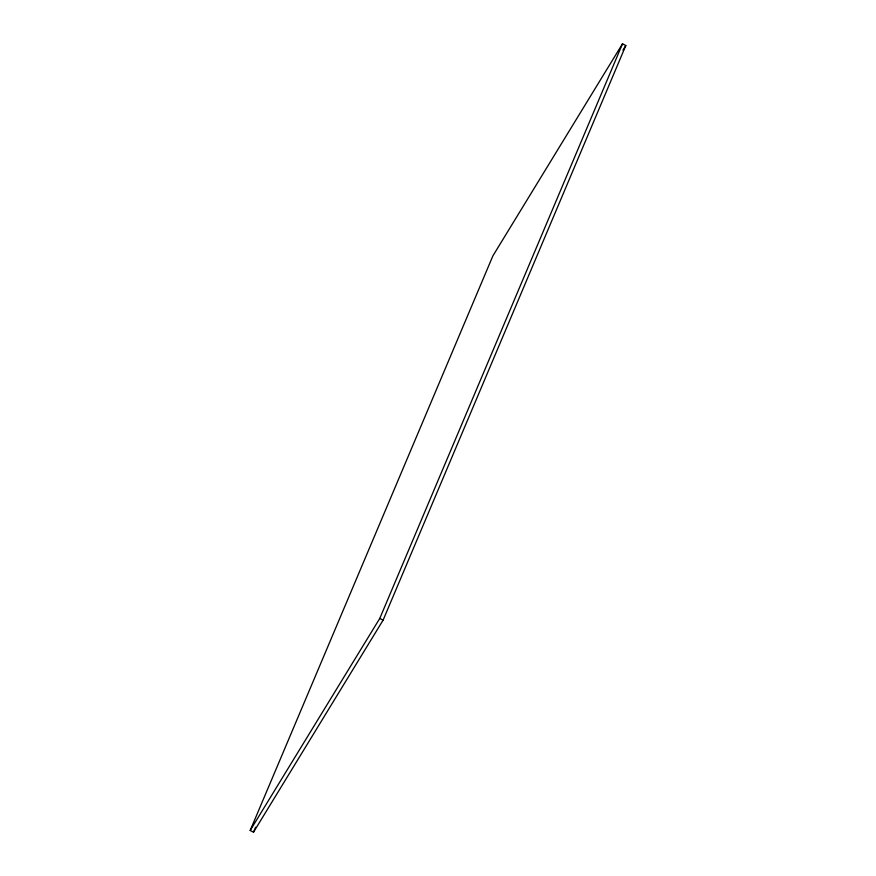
<?xml version="1.0" encoding="UTF-8"?>
<svg xmlns="http://www.w3.org/2000/svg" width="876" height="876" viewBox="0 0 876 876"><rect width="100%" height="100%" fill="white"/><g stroke="black" fill="none" stroke-linecap="round" stroke-linejoin="round"><path stroke-width="1.31" d="M250.186 830.459L492.903 255.847L622.497 43.8L625.814 45.541L383.097 620.153L253.503 832.2L250.186 830.459L379.779 618.412L622.497 43.8M253.503 832.2L255.628 827.163M622.967 50.206L625.814 45.541M379.779 618.412L383.097 620.153"/></g></svg>
